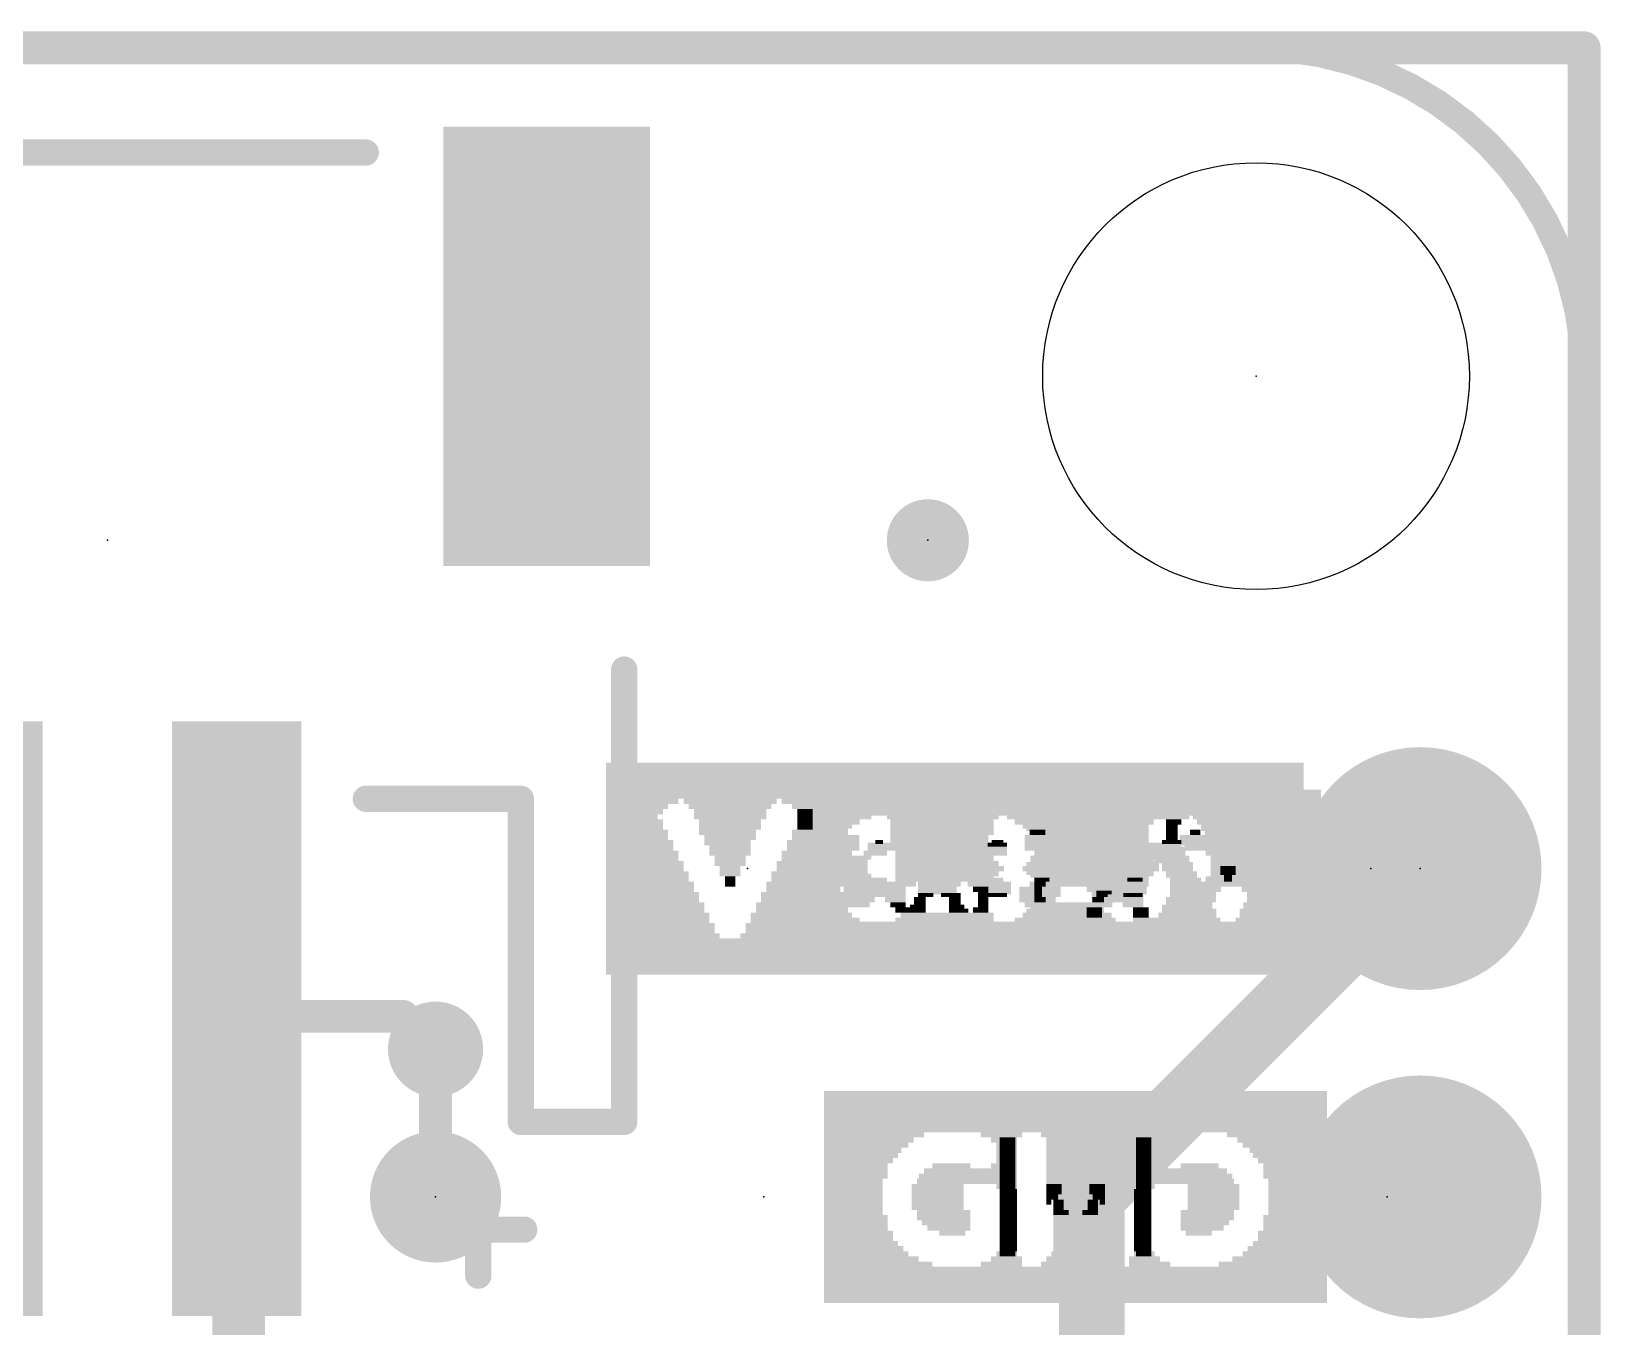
# Model space of a CAD drawing. Extents: x -24 to 83, y -22 to 58.
# Drawn here: x 21 to 33.15, y 47.13 to 57.15 of the extents above; entities that cross this region are included whole.
import ezdxf

# ---------------------------------------------------------------- set-up
doc = ezdxf.new("R2010")
doc.units = 0
for name, color, linetype in [('1', 12, 'CONTINUOUS'), ('16', 53, 'CONTINUOUS'), ('17', 254, 'CONTINUOUS'), ('18', 110, 'CONTINUOUS'), ('20', 53, 'CONTINUOUS'), ('21', 41, 'CONTINUOUS'), ('22', 40, 'CONTINUOUS'), ('23', 53, 'CONTINUOUS'), ('24', 53, 'CONTINUOUS'), ('51', 53, 'CONTINUOUS')]:
    doc.layers.add(name, color=color, linetype=linetype)

# ---------------------------------------------------------------- blocks, each defined once
blk = doc.blocks.new('PIE')
at = {"const_width": 0.5}
blk.add_lwpolyline([(0, -0.25, 1), (0, 0.25, 1), (0, -0.25)], format="xyb", dxfattribs=at)
blk = doc.blocks.new('RECT')
blk.add_solid([(-0.5, -0.5), (0.5, -0.5), (-0.5, 0.5), (0.5, 0.5)])
blk = doc.blocks.new('ROUNDP')
at = {"const_width": 0.5}
blk.add_lwpolyline([(0, -0.25, 1), (0, 0.25, 1), (0, -0.25)], format="xyb", dxfattribs=at)
blk = doc.blocks.new('ROUNDV')
at = {"const_width": 0.5}
blk.add_lwpolyline([(0, -0.25, 1), (0, 0.25, 1), (0, -0.25)], format="xyb", dxfattribs=at)

msp = doc.modelspace()

# ---------------------------------------------------------------- linework, layer by layer
at = {"layer": '1'}
for points, const_width in [([(33.02, 57.023), (0, 57.023)], 0.254), ([(33.02, 0), (33.02, 57.023)], 0.254), ([(29.21, 48.133), (31.75, 50.673)], 0.508), ([(22.606, 49.497), (22.59, 49.513)], 0.4064), ([(22.606, 46.863), (22.606, 49.497)], 0.4064), ([(22.607, 49.53), (22.59, 49.513)], 0.254), ([(23.876, 49.53), (22.607, 49.53)], 0.254), ([(24.13, 49.276), (23.876, 49.53)], 0.254), ([(29.21, 38.742), (29.21, 48.133)], 0.508)]:
    msp.add_lwpolyline(points, dxfattribs=dict(at, const_width=const_width))
for points, const_width in [([(33.0835, 57.023, 1), (32.9565, 57.023)], 0.127), ([(33.02, 56.9595, 1), (33.02, 57.0865)], 0.127), ([(31.8398, 50.5832, 1), (31.6602, 50.7628)], 0.254), ([(22.6618, 49.5848, 1), (22.5182, 49.4412)], 0.2032), ([(22.7076, 49.497, 1), (22.5044, 49.497)], 0.2032), ([(22.5342, 49.4252, 1), (22.6778, 49.5688)], 0.2032), ([(22.5451, 49.5579, 1), (22.6349, 49.4681)], 0.127), ([(22.607, 49.5935, 1), (22.607, 49.4665)], 0.127), ([(22.6519, 49.4851, 1), (22.5621, 49.5749)], 0.127), ([(23.9209, 49.5749, 1), (23.8311, 49.4851)], 0.127), ([(23.876, 49.4665, 1), (23.876, 49.5935)], 0.127), ([(24.0851, 49.2311, 1), (24.1749, 49.3209)], 0.127), ([(29.337, 48.133, 1), (29.083, 48.133)], 0.254), ([(29.1202, 48.2228, 1), (29.2998, 48.0432)], 0.254)]:
    msp.add_lwpolyline(points, format="xyb", dxfattribs=dict(at, const_width=const_width))
at = {"layer": '16', "const_width": 0.254}
for points in [[(0, 57.023), (33.02, 57.023)], [(33.02, 57.023), (33.02, 0)], [(24.13, 49.276), (24.13, 48.133)]]:
    msp.add_lwpolyline(points, dxfattribs=at)
at = {"layer": '16', "const_width": 0.127}
for points in [[(33.0835, 57.023, 1), (32.9565, 57.023)], [(33.02, 56.9595, 1), (33.02, 57.0865)], [(24.1935, 49.276, 1), (24.0665, 49.276)], [(24.0665, 48.133, 1), (24.1935, 48.133)]]:
    msp.add_lwpolyline(points, format="xyb", dxfattribs=at)
at = {"layer": '20', "const_width": 0.2032}
for points in [[(2.54, 57.023), (30.48, 57.023)], [(33.02, 54.483), (33.02, 2.54)]]:
    msp.add_lwpolyline(points, dxfattribs=at)
at = {"layer": '20'}
for points, const_width in [([(33.02, 54.483, 0.4142), (30.48, 57.023)], 0.2032), ([(30.48, 57.0738, 1), (30.48, 56.9722)], 0.1016), ([(30.48, 56.9722, 1), (30.48, 57.0738)], 0.1016), ([(33.0708, 54.483, 1), (32.9692, 54.483)], 0.1016), ([(32.9692, 54.483, 1), (33.0708, 54.483)], 0.1016)]:
    msp.add_lwpolyline(points, format="xyb", dxfattribs=dict(at, const_width=const_width))
msp.add_circle((30.48, 54.483), 1.651, dxfattribs=at)
at = {"layer": '21', "const_width": 0.2032}
for points in [[(23.59, 56.213), (19.59, 56.213)], [(25.59, 48.713), (25.59, 52.213)], [(23.59, 51.213), (24.79, 51.213)], [(24.79, 51.213), (24.79, 48.713)], [(24.79, 48.713), (25.59, 48.713)], [(24.4605, 48.2354), (24.4605, 47.5236)], [(24.1046, 47.8795), (24.8164, 47.8795)]]:
    msp.add_lwpolyline(points, dxfattribs=at)
at = {"layer": '21', "const_width": 0.1016}
for points in [[(23.59, 56.1622, 1), (23.59, 56.2638)], [(25.6408, 52.213, 1), (25.5392, 52.213)], [(23.59, 51.2638, 1), (23.59, 51.1622)], [(24.8408, 51.213, 1), (24.7392, 51.213)], [(24.79, 51.1622, 1), (24.79, 51.2638)], [(24.79, 48.7638, 1), (24.79, 48.6622)], [(24.7392, 48.713, 1), (24.8408, 48.713)], [(25.5392, 48.713, 1), (25.6408, 48.713)], [(25.59, 48.6622, 1), (25.59, 48.7638)], [(24.5113, 48.2354, 1), (24.4097, 48.2354)], [(24.1046, 47.9303, 1), (24.1046, 47.8287)], [(24.8164, 47.8287, 1), (24.8164, 47.9303)], [(24.4097, 47.5236, 1), (24.5113, 47.5236)]]:
    msp.add_lwpolyline(points, format="xyb", dxfattribs=at)
at = {"layer": '23'}
for p in [(30.48, 54.483), (21.59, 53.213), (27.94, 53.213), (26.543, 50.673), (31.75, 50.673), (26.67, 48.133)]:
    msp.add_point(p, dxfattribs=at)
at = {"layer": '24'}
for p in [(27.94, 53.213), (31.369, 50.673), (24.13, 48.133), (31.496, 48.133)]:
    msp.add_point(p, dxfattribs=at)

# ---------------------------------------------------------------- block references
at = {"layer": '1', "xscale": 3.4, "yscale": 1.6, "rotation": 90}
msp.add_blockref('RECT', (24.99, 54.713), dxfattribs=at)
at = {"layer": '1', "xscale": 0.635, "yscale": 0.635}
msp.add_blockref('PIE', (27.94, 53.213), dxfattribs=at)
at = {"layer": '1', "yscale": 4.6}
for p in [(20.59, 49.513), (22.59, 49.513)]:
    msp.add_blockref('RECT', p, dxfattribs=at)
at = {"layer": '16'}
for p, xscale, yscale in [((27.94, 53.213), 0.635, 0.635), ((24.13, 48.133), 1.016, 1.016)]:
    msp.add_blockref('PIE', p, dxfattribs=dict(at, xscale=xscale, yscale=yscale))
at = {"layer": '17', "xscale": 1.8796, "yscale": 1.8796}
for p in [(31.75, 50.673), (31.75, 50.673), (31.75, 48.133), (31.75, 48.133)]:
    msp.add_blockref('ROUNDP', p, dxfattribs=at)
at = {"layer": '18', "xscale": 0.7366, "yscale": 0.7366}
msp.add_blockref('ROUNDV', (24.13, 49.276), dxfattribs=at)
msp.add_blockref('ROUNDV', (24.13, 49.276), dxfattribs=at)
at = {"layer": '21'}
for p, xscale, yscale in [((28.958, 51.268), 4.05, 0.03), ((28.958, 51.238), 4.05, 0.03), ((28.958, 51.213), 4.05, 0.02), ((28.958, 51.183), 4.05, 0.04), ((28.958, 51.148), 4.05, 0.03), ((28.958, 51.118), 4.05, 0.03), ((28.958, 51.093), 4.05, 0.02), ((27.218, 51.068), 0.57, 0.03), ((27.173, 51.033), 0.48, 0.04), ((27.143, 50.998), 0.42, 0.03), ((28.013, 51.068), 0.78, 0.03), ((28.013, 51.033), 0.6, 0.04), ((28.028, 50.998), 0.51, 0.03), ((29.258, 51.068), 1.41, 0.03), ((28.988, 51.033), 0.75, 0.04), ((29.018, 50.998), 0.69, 0.03), ((29.843, 51.033), 0.12, 0.04), ((29.828, 50.998), 0.09, 0.03), ((30.263, 51.068), 0.54, 0.03), ((30.263, 51.033), 0.48, 0.04), ((30.263, 50.998), 0.42, 0.03), ((30.773, 51.068), 0.42, 0.03), ((30.803, 51.033), 0.36, 0.04), ((30.818, 50.998), 0.33, 0.03), ((27.128, 50.978), 0.39, 0.03), ((27.128, 50.948), 0.39, 0.03), ((27.113, 50.913), 0.36, 0.04), ((27.113, 50.878), 0.36, 0.03), ((27.563, 50.878), 0.06, 0.03), ((28.013, 50.978), 0.48, 0.03), ((28.013, 50.948), 0.42, 0.03), ((28.028, 50.913), 0.39, 0.04), ((28.013, 50.878), 0.36, 0.03), ((28.478, 50.878), 0.09, 0.03), ((29.018, 50.978), 0.63, 0.03), ((29.033, 50.948), 0.6, 0.03), ((29.033, 50.913), 0.6, 0.04), ((29.033, 50.878), 0.6, 0.03), ((29.828, 50.878), 0.15, 0.03), ((29.828, 50.978), 0.09, 0.03), ((29.828, 50.948), 0.09, 0.03), ((29.828, 50.913), 0.09, 0.04), ((30.263, 50.978), 0.42, 0.03), ((30.263, 50.948), 0.36, 0.03), ((30.263, 50.913), 0.36, 0.04), ((30.278, 50.878), 0.33, 0.03), ((30.803, 50.878), 0.36, 0.03), ((30.818, 50.948), 0.33, 0.03), ((30.818, 50.913), 0.33, 0.04), ((30.833, 50.978), 0.3, 0.03), ((27.113, 50.858), 0.36, 0.03), ((27.128, 50.828), 0.39, 0.03), ((27.143, 50.793), 0.42, 0.04), ((27.218, 50.758), 0.57, 0.03), ((27.533, 50.793), 0.18, 0.04), ((27.563, 50.858), 0.18, 0.03), ((27.563, 50.828), 0.18, 0.03), ((28.028, 50.858), 0.39, 0.03), ((28.028, 50.828), 0.39, 0.03), ((28.058, 50.793), 0.45, 0.04), ((28.118, 50.758), 0.57, 0.03), ((28.448, 50.793), 0.21, 0.04), ((28.463, 50.828), 0.18, 0.03), ((28.478, 50.858), 0.15, 0.03), ((29.018, 50.758), 0.57, 0.03), ((29.048, 50.858), 0.57, 0.03), ((29.048, 50.828), 0.57, 0.03), ((29.048, 50.793), 0.57, 0.04), ((29.708, 50.858), 0.39, 0.03), ((29.723, 50.828), 0.42, 0.03), ((29.723, 50.793), 0.42, 0.04), ((29.813, 50.758), 0.3, 0.03), ((30.263, 50.858), 0.3, 0.03), ((30.278, 50.828), 0.27, 0.03), ((30.263, 50.793), 0.24, 0.04), ((30.263, 50.758), 0.24, 0.03), ((30.773, 50.758), 0.42, 0.03), ((30.788, 50.828), 0.39, 0.03), ((30.788, 50.793), 0.39, 0.04), ((30.803, 50.858), 0.36, 0.03), ((27.203, 50.728), 0.54, 0.03), ((27.203, 50.708), 0.54, 0.03), ((27.203, 50.673), 0.54, 0.04), ((27.203, 50.638), 0.54, 0.03), ((28.088, 50.708), 0.63, 0.03), ((28.088, 50.673), 0.63, 0.04), ((28.103, 50.728), 0.6, 0.03), ((28.103, 50.638), 0.6, 0.03), ((28.988, 50.673), 0.63, 0.04), ((29.003, 50.708), 0.6, 0.03), ((29.003, 50.638), 0.6, 0.03), ((29.018, 50.728), 0.57, 0.03), ((29.828, 50.728), 0.27, 0.03), ((29.873, 50.708), 0.24, 0.03), ((29.873, 50.673), 0.24, 0.04), ((29.903, 50.638), 0.24, 0.03), ((30.263, 50.728), 0.18, 0.03), ((30.263, 50.708), 0.18, 0.03), ((30.263, 50.673), 0.12, 0.04), ((30.263, 50.638), 0.12, 0.03), ((30.743, 50.638), 0.48, 0.03), ((30.758, 50.708), 0.45, 0.03), ((30.758, 50.673), 0.45, 0.04), ((30.773, 50.728), 0.42, 0.03), ((27.218, 50.618), 0.57, 0.03), ((27.278, 50.588), 0.69, 0.03), ((27.113, 50.553), 0.36, 0.04), ((27.098, 50.518), 0.33, 0.03), ((27.533, 50.553), 0.24, 0.04), ((27.563, 50.518), 0.24, 0.03), ((28.118, 50.618), 0.57, 0.03), ((28.178, 50.588), 0.69, 0.03), ((28.028, 50.553), 0.33, 0.04), ((28.013, 50.518), 0.3, 0.03), ((28.463, 50.553), 0.24, 0.04), ((28.463, 50.518), 0.24, 0.03), ((29.018, 50.618), 0.57, 0.03), ((28.823, 50.588), 0.12, 0.03), ((28.808, 50.553), 0.09, 0.04), ((28.793, 50.518), 0.06, 0.03), ((29.273, 50.588), 0.18, 0.03), ((29.423, 50.553), 0.36, 0.04), ((29.438, 50.518), 0.39, 0.03), ((29.543, 50.588), 0.12, 0.03), ((29.903, 50.618), 0.24, 0.03), ((29.933, 50.588), 0.24, 0.03), ((29.933, 50.553), 0.24, 0.04), ((29.948, 50.518), 0.27, 0.03), ((30.263, 50.618), 0.06, 0.03), ((30.263, 50.588), 0.06, 0.03), ((30.713, 50.518), 0.54, 0.03), ((30.728, 50.588), 0.51, 0.03), ((30.728, 50.553), 0.51, 0.04), ((30.743, 50.618), 0.48, 0.03), ((27.098, 50.488), 0.33, 0.03), ((27.098, 50.468), 0.33, 0.03), ((27.098, 50.433), 0.33, 0.04), ((27.113, 50.398), 0.36, 0.03), ((27.548, 50.488), 0.21, 0.03), ((27.563, 50.468), 0.18, 0.03), ((27.878, 50.433), 0.09, 0.04), ((27.878, 50.398), 0.09, 0.03), ((28.013, 50.488), 0.3, 0.03), ((27.923, 50.468), 0.12, 0.03), ((28.118, 50.468), 0.15, 0.03), ((28.148, 50.433), 0.09, 0.04), ((28.148, 50.398), 0.09, 0.03), ((28.478, 50.488), 0.21, 0.03), ((28.478, 50.468), 0.15, 0.03), ((29.003, 50.398), 0.54, 0.03), ((28.793, 50.488), 0.06, 0.03), ((28.793, 50.468), 0.06, 0.03), ((28.808, 50.433), 0.09, 0.04), ((29.258, 50.433), 0.09, 0.04), ((29.303, 50.488), 0.12, 0.03), ((29.288, 50.468), 0.09, 0.03), ((29.528, 50.488), 0.21, 0.03), ((29.528, 50.468), 0.15, 0.03), ((29.948, 50.433), 0.33, 0.04), ((29.963, 50.398), 0.36, 0.03), ((29.948, 50.488), 0.27, 0.03), ((29.963, 50.468), 0.3, 0.03), ((30.683, 50.398), 0.6, 0.03), ((30.698, 50.468), 0.57, 0.03), ((30.698, 50.433), 0.57, 0.04), ((30.713, 50.488), 0.54, 0.03), ((27.128, 50.378), 0.39, 0.03), ((27.128, 50.348), 0.39, 0.03), ((27.143, 50.313), 0.42, 0.04), ((27.173, 50.278), 0.48, 0.03), ((27.833, 50.278), 0.24, 0.03), ((27.833, 50.313), 0.18, 0.04), ((27.863, 50.378), 0.12, 0.03), ((27.863, 50.348), 0.12, 0.03), ((28.193, 50.278), 0.24, 0.03), ((28.163, 50.378), 0.12, 0.03), ((28.178, 50.348), 0.15, 0.03), ((28.193, 50.313), 0.18, 0.04), ((29.003, 50.278), 0.78, 0.03), ((29.018, 50.313), 0.69, 0.04), ((29.003, 50.348), 0.6, 0.03), ((29.018, 50.378), 0.57, 0.03), ((29.933, 50.278), 0.54, 0.03), ((29.948, 50.313), 0.45, 0.04), ((29.948, 50.378), 0.39, 0.03), ((29.963, 50.348), 0.42, 0.03), ((30.653, 50.278), 0.66, 0.03), ((30.668, 50.348), 0.63, 0.03), ((30.668, 50.313), 0.63, 0.04), ((30.683, 50.378), 0.6, 0.03), ((28.958, 50.248), 4.05, 0.03), ((28.958, 50.218), 4.05, 0.03), ((28.958, 50.188), 4.05, 0.03), ((28.958, 50.168), 4.05, 0.03), ((28.958, 50.138), 4.05, 0.03), ((28.958, 50.108), 4.05, 0.03), ((28.958, 50.078), 4.05, 0.03), ((29.09, 48.933), 3.88, 0.04), ((29.09, 48.893), 3.88, 0.04), ((29.09, 48.853), 3.88, 0.04), ((29.09, 48.813), 3.88, 0.04), ((29.09, 48.773), 3.88, 0.04), ((29.09, 48.733), 3.88, 0.04), ((29.09, 48.693), 3.88, 0.04), ((27.57, 48.653), 0.84, 0.04), ((27.53, 48.613), 0.76, 0.04), ((27.49, 48.573), 0.68, 0.04), ((29.63, 48.653), 2.8, 0.04), ((28.51, 48.613), 0.32, 0.04), ((28.53, 48.573), 0.2, 0.04), ((29.11, 48.613), 0.48, 0.04), ((29.11, 48.573), 0.4, 0.04), ((29.63, 48.613), 0.16, 0.04), ((29.61, 48.573), 0.12, 0.04), ((30.65, 48.613), 0.76, 0.04), ((30.69, 48.573), 0.68, 0.04), ((27.47, 48.533), 0.64, 0.04), ((27.43, 48.493), 0.56, 0.04), ((27.43, 48.453), 0.56, 0.04), ((28.55, 48.533), 0.16, 0.04), ((28.55, 48.493), 0.16, 0.04), ((28.55, 48.453), 0.16, 0.04), ((29.13, 48.533), 0.36, 0.04), ((29.13, 48.493), 0.36, 0.04), ((29.15, 48.453), 0.32, 0.04), ((29.61, 48.533), 0.12, 0.04), ((29.61, 48.493), 0.12, 0.04), ((29.61, 48.453), 0.12, 0.04), ((30.71, 48.533), 0.64, 0.04), ((30.73, 48.493), 0.6, 0.04), ((30.75, 48.453), 0.56, 0.04), ((27.41, 48.413), 0.52, 0.04), ((27.39, 48.373), 0.48, 0.04), ((27.39, 48.333), 0.48, 0.04), ((28.27, 48.333), 0.72, 0.04), ((28.13, 48.373), 0.28, 0.04), ((28.53, 48.373), 0.2, 0.04), ((28.55, 48.413), 0.16, 0.04), ((29.17, 48.413), 0.28, 0.04), ((29.19, 48.373), 0.24, 0.04), ((29.19, 48.333), 0.24, 0.04), ((29.61, 48.413), 0.12, 0.04), ((29.61, 48.373), 0.12, 0.04), ((29.61, 48.333), 0.12, 0.04), ((30.07, 48.373), 0.24, 0.04), ((30.09, 48.333), 0.28, 0.04), ((30.77, 48.413), 0.52, 0.04), ((30.79, 48.373), 0.48, 0.04), ((30.79, 48.333), 0.48, 0.04), ((27.39, 48.293), 0.48, 0.04), ((27.37, 48.253), 0.44, 0.04), ((27.37, 48.213), 0.44, 0.04), ((27.97, 48.213), 0.28, 0.04), ((28.25, 48.293), 0.76, 0.04), ((28.25, 48.253), 0.76, 0.04), ((28.55, 48.213), 0.16, 0.04), ((29.21, 48.293), 0.2, 0.04), ((29.23, 48.253), 0.16, 0.04), ((29.25, 48.213), 0.12, 0.04), ((29.61, 48.293), 0.12, 0.04), ((29.61, 48.253), 0.12, 0.04), ((29.61, 48.213), 0.12, 0.04), ((30.11, 48.293), 0.32, 0.04), ((30.13, 48.253), 0.36, 0.04), ((30.15, 48.213), 0.4, 0.04), ((30.81, 48.293), 0.44, 0.04), ((30.81, 48.253), 0.44, 0.04), ((30.81, 48.213), 0.44, 0.04), ((27.37, 48.173), 0.44, 0.04), ((27.37, 48.133), 0.44, 0.04), ((27.37, 48.093), 0.44, 0.04), ((27.95, 48.173), 0.24, 0.04), ((27.95, 48.133), 0.24, 0.04), ((27.95, 48.093), 0.24, 0.04), ((28.57, 48.173), 0.12, 0.04), ((28.57, 48.133), 0.12, 0.04), ((28.57, 48.093), 0.12, 0.04), ((28.93, 48.133), 0.04, 0.04), ((28.95, 48.093), 0.08, 0.04), ((29.25, 48.173), 0.12, 0.04), ((29.27, 48.133), 0.08, 0.04), ((29.29, 48.093), 0.04, 0.04), ((29.61, 48.173), 0.12, 0.04), ((29.61, 48.133), 0.12, 0.04), ((29.61, 48.093), 0.12, 0.04), ((30.15, 48.173), 0.4, 0.04), ((30.15, 48.133), 0.4, 0.04), ((30.15, 48.093), 0.4, 0.04), ((30.81, 48.173), 0.44, 0.04), ((30.81, 48.133), 0.44, 0.04), ((30.81, 48.093), 0.44, 0.04), ((27.37, 48.053), 0.44, 0.04), ((27.37, 48.013), 0.44, 0.04), ((27.39, 47.973), 0.48, 0.04), ((27.95, 48.053), 0.24, 0.04), ((28.07, 48.013), 0.4, 0.04), ((28.07, 47.973), 0.4, 0.04), ((28.57, 48.053), 0.12, 0.04), ((28.57, 48.013), 0.12, 0.04), ((28.57, 47.973), 0.12, 0.04), ((28.95, 48.053), 0.08, 0.04), ((28.97, 48.013), 0.12, 0.04), ((28.99, 47.973), 0.16, 0.04), ((29.61, 48.053), 0.12, 0.04), ((29.61, 48.013), 0.12, 0.04), ((29.61, 47.973), 0.12, 0.04), ((30.15, 48.053), 0.4, 0.04), ((30.13, 48.013), 0.36, 0.04), ((30.13, 47.973), 0.36, 0.04), ((30.81, 48.053), 0.44, 0.04), ((30.81, 48.013), 0.44, 0.04), ((30.81, 47.973), 0.44, 0.04), ((27.39, 47.933), 0.48, 0.04), ((27.39, 47.893), 0.48, 0.04), ((27.41, 47.853), 0.52, 0.04), ((28.09, 47.933), 0.36, 0.04), ((28.11, 47.893), 0.32, 0.04), ((28.13, 47.853), 0.2, 0.04), ((28.57, 47.933), 0.12, 0.04), ((28.57, 47.893), 0.12, 0.04), ((28.57, 47.853), 0.12, 0.04), ((29.01, 47.933), 0.2, 0.04), ((29.01, 47.893), 0.2, 0.04), ((29.03, 47.853), 0.24, 0.04), ((29.61, 47.933), 0.12, 0.04), ((29.61, 47.893), 0.12, 0.04), ((29.61, 47.853), 0.12, 0.04), ((30.11, 47.933), 0.32, 0.04), ((30.09, 47.893), 0.28, 0.04), ((30.03, 47.853), 0.16, 0.04), ((30.77, 47.853), 0.52, 0.04), ((30.79, 47.933), 0.48, 0.04), ((30.79, 47.893), 0.48, 0.04), ((27.41, 47.813), 0.52, 0.04), ((27.43, 47.773), 0.56, 0.04), ((27.45, 47.733), 0.6, 0.04), ((28.57, 47.813), 0.12, 0.04), ((28.57, 47.773), 0.12, 0.04), ((28.57, 47.733), 0.12, 0.04), ((29.05, 47.813), 0.28, 0.04), ((29.07, 47.773), 0.32, 0.04), ((29.07, 47.733), 0.32, 0.04), ((29.61, 47.813), 0.12, 0.04), ((29.61, 47.773), 0.12, 0.04), ((29.61, 47.733), 0.12, 0.04), ((30.73, 47.733), 0.6, 0.04), ((30.75, 47.773), 0.56, 0.04), ((30.77, 47.813), 0.52, 0.04), ((27.47, 47.693), 0.64, 0.04), ((27.51, 47.653), 0.72, 0.04), ((27.55, 47.613), 0.8, 0.04), ((28.51, 47.613), 0.32, 0.04), ((28.55, 47.653), 0.24, 0.04), ((28.55, 47.693), 0.16, 0.04), ((29.09, 47.653), 0.44, 0.04), ((29.11, 47.613), 0.48, 0.04), ((29.09, 47.693), 0.36, 0.04), ((29.61, 47.613), 0.2, 0.04), ((29.61, 47.693), 0.12, 0.04), ((29.63, 47.653), 0.16, 0.04), ((30.61, 47.613), 0.84, 0.04), ((30.67, 47.653), 0.72, 0.04), ((30.71, 47.693), 0.64, 0.04), ((29.09, 47.573), 3.88, 0.04), ((29.09, 47.533), 3.88, 0.04), ((29.09, 47.493), 3.88, 0.04), ((29.09, 47.453), 3.88, 0.04), ((29.09, 47.413), 3.88, 0.04), ((29.09, 47.373), 3.88, 0.04), ((29.09, 47.333), 3.88, 0.04)]:
    msp.add_blockref('RECT', p, dxfattribs=dict(at, xscale=xscale, yscale=yscale))
at = {"layer": '22', "yscale": 0.04, "rotation": 180}
for p, xscale in [((28.149, 51.473), 5.4), ((28.149, 51.433), 5.4), ((28.149, 51.393), 5.4), ((28.149, 51.353), 5.4), ((28.149, 51.313), 5.4), ((28.149, 51.273), 5.4), ((28.149, 51.233), 5.4), ((25.729, 51.193), 0.56), ((25.689, 51.153), 0.48), ((25.669, 51.113), 0.44), ((26.409, 51.193), 0.72), ((26.409, 51.153), 0.64), ((26.409, 51.113), 0.56), ((27.749, 51.193), 1.88), ((26.969, 51.153), 0.16), ((26.989, 51.113), 0.12), ((28.069, 51.113), 0.92), ((29.409, 51.193), 1.04), ((29.409, 51.153), 0.8), ((29.389, 51.113), 0.68), ((30.469, 51.193), 0.76), ((30.529, 51.153), 0.64), ((30.569, 51.113), 0.56), ((25.649, 51.073), 0.4), ((25.669, 51.033), 0.44), ((25.669, 50.993), 0.44), ((26.409, 51.073), 0.56), ((26.409, 51.033), 0.48), ((26.409, 50.993), 0.48), ((26.989, 51.073), 0.12), ((26.989, 51.033), 0.12), ((26.989, 50.993), 0.12), ((28.069, 51.073), 0.84), ((28.049, 51.033), 0.8), ((28.049, 50.993), 0.8), ((29.409, 51.073), 0.64), ((29.409, 51.033), 0.56), ((29.389, 50.993), 0.52), ((30.589, 51.073), 0.52), ((30.589, 51.033), 0.52), ((30.609, 50.993), 0.48), ((25.689, 50.953), 0.48), ((25.689, 50.913), 0.48), ((25.709, 50.873), 0.52), ((26.389, 50.953), 0.44), ((26.409, 50.913), 0.4), ((26.389, 50.873), 0.36), ((27.129, 50.873), 0.56), ((26.989, 50.953), 0.2), ((27.149, 50.913), 0.52), ((28.049, 50.953), 0.8), ((28.029, 50.913), 0.76), ((28.029, 50.873), 0.76), ((28.789, 50.913), 0.2), ((28.809, 50.873), 0.24), ((28.789, 50.953), 0.12), ((29.389, 50.913), 0.52), ((29.389, 50.873), 0.52), ((29.409, 50.953), 0.48), ((30.009, 50.913), 0.24), ((30.009, 50.873), 0.24), ((30.009, 50.953), 0.08), ((30.589, 50.873), 0.52), ((30.609, 50.953), 0.48), ((30.609, 50.913), 0.48), ((25.709, 50.833), 0.52), ((25.729, 50.793), 0.56), ((25.729, 50.753), 0.56), ((26.409, 50.833), 0.32), ((26.409, 50.793), 0.32), ((26.409, 50.753), 0.24), ((27.009, 50.793), 0.4), ((26.989, 50.753), 0.36), ((27.129, 50.833), 0.56), ((28.029, 50.833), 0.76), ((28.069, 50.793), 0.76), ((28.069, 50.753), 0.76), ((28.829, 50.833), 0.28), ((29.269, 50.793), 0.76), ((29.289, 50.753), 0.8), ((29.349, 50.833), 0.6), ((30.049, 50.833), 0.24), ((30.469, 50.793), 0.76), ((30.489, 50.753), 0.72), ((30.569, 50.833), 0.56), ((25.749, 50.713), 0.6), ((25.749, 50.673), 0.6), ((25.769, 50.633), 0.64), ((26.409, 50.713), 0.24), ((26.409, 50.673), 0.16), ((26.409, 50.633), 0.16), ((26.889, 50.633), 0.32), ((26.929, 50.713), 0.32), ((26.929, 50.673), 0.32), ((28.089, 50.713), 0.8), ((28.109, 50.673), 0.84), ((28.089, 50.633), 0.8), ((29.309, 50.713), 0.84), ((29.309, 50.673), 0.84), ((29.289, 50.633), 0.8), ((30.489, 50.713), 0.72), ((30.489, 50.673), 0.72), ((30.489, 50.633), 0.72), ((25.769, 50.593), 0.64), ((25.789, 50.553), 0.68), ((25.789, 50.513), 0.68), ((26.409, 50.593), 0.08), ((26.409, 50.553), 0.08), ((26.849, 50.553), 0.32), ((26.849, 50.513), 0.32), ((26.889, 50.593), 0.32), ((27.369, 50.553), 0.16), ((27.529, 50.513), 0.48), ((27.729, 50.553), 0.24), ((28.069, 50.593), 0.76), ((28.329, 50.553), 0.16), ((28.349, 50.513), 0.12), ((28.809, 50.513), 0.32), ((29.189, 50.553), 0.92), ((29.269, 50.593), 0.76), ((29.389, 50.513), 0.44), ((30.049, 50.513), 0.32), ((30.389, 50.553), 0.92), ((30.469, 50.593), 0.76), ((30.609, 50.513), 0.48), ((25.809, 50.473), 0.72), ((25.809, 50.433), 0.72), ((25.829, 50.393), 0.76), ((26.809, 50.393), 0.4), ((26.829, 50.473), 0.36), ((26.829, 50.433), 0.36), ((27.509, 50.473), 0.52), ((27.389, 50.433), 0.28), ((27.389, 50.393), 0.2), ((27.689, 50.433), 0.16), ((27.709, 50.393), 0.12), ((28.369, 50.473), 0.08), ((28.369, 50.433), 0.08), ((28.369, 50.393), 0.08), ((28.809, 50.473), 0.32), ((28.789, 50.433), 0.28), ((28.789, 50.393), 0.2), ((29.269, 50.393), 0.2), ((29.409, 50.473), 0.4), ((29.409, 50.433), 0.4), ((29.529, 50.393), 0.16), ((30.009, 50.473), 0.32), ((30.029, 50.433), 0.28), ((30.009, 50.393), 0.24), ((30.629, 50.473), 0.44), ((30.629, 50.433), 0.44), ((30.629, 50.393), 0.44), ((25.829, 50.353), 0.76), ((25.849, 50.313), 0.8), ((25.849, 50.273), 0.8), ((26.809, 50.313), 0.48), ((26.829, 50.273), 0.52), ((26.829, 50.353), 0.44), ((27.749, 50.353), 0.12), ((28.069, 50.273), 0.76), ((28.089, 50.313), 0.72), ((28.349, 50.353), 0.12), ((29.209, 50.273), 0.16), ((29.229, 50.353), 0.12), ((29.229, 50.313), 0.12), ((29.589, 50.353), 0.12), ((29.589, 50.313), 0.12), ((29.609, 50.273), 0.16), ((30.589, 50.273), 0.52), ((30.609, 50.313), 0.48), ((30.629, 50.353), 0.44), ((25.869, 50.233), 0.84), ((25.869, 50.193), 0.84), ((25.889, 50.153), 0.88), ((26.849, 50.153), 0.72), ((26.809, 50.233), 0.56), ((26.829, 50.193), 0.6), ((28.089, 50.153), 1.04), ((28.069, 50.193), 0.92), ((28.089, 50.233), 0.8), ((29.169, 50.153), 0.32), ((29.169, 50.193), 0.24), ((29.189, 50.233), 0.2), ((29.649, 50.153), 0.32), ((29.609, 50.233), 0.16), ((29.649, 50.193), 0.24), ((30.529, 50.153), 0.64), ((30.569, 50.193), 0.56), ((30.589, 50.233), 0.52), ((28.149, 50.113), 5.4), ((28.149, 50.073), 5.4), ((28.149, 50.033), 5.4), ((28.149, 49.993), 5.4), ((28.149, 49.953), 5.4), ((28.149, 49.913), 5.4), ((28.149, 49.873), 5.4), ((29.076, 48.933), 3.88), ((29.076, 48.893), 3.88), ((29.076, 48.853), 3.88), ((29.076, 48.813), 3.88), ((29.076, 48.773), 3.88), ((29.076, 48.733), 3.88), ((29.076, 48.693), 3.88), ((28.536, 48.653), 2.8), ((27.516, 48.613), 0.76), ((27.476, 48.573), 0.68), ((28.536, 48.613), 0.16), ((28.556, 48.573), 0.12), ((29.056, 48.613), 0.48), ((29.056, 48.573), 0.4), ((29.656, 48.613), 0.32), ((29.636, 48.573), 0.2), ((30.596, 48.653), 0.84), ((30.636, 48.613), 0.76), ((30.676, 48.573), 0.68), ((27.456, 48.533), 0.64), ((27.436, 48.493), 0.6), ((27.416, 48.453), 0.56), ((28.556, 48.533), 0.12), ((28.556, 48.493), 0.12), ((28.556, 48.453), 0.12), ((29.036, 48.533), 0.36), ((29.036, 48.493), 0.36), ((29.016, 48.453), 0.32), ((29.616, 48.533), 0.16), ((29.616, 48.493), 0.16), ((29.616, 48.453), 0.16), ((30.696, 48.533), 0.64), ((30.736, 48.493), 0.56), ((30.736, 48.453), 0.56), ((27.396, 48.413), 0.52), ((27.376, 48.373), 0.48), ((27.376, 48.333), 0.48), ((28.076, 48.333), 0.28), ((28.096, 48.373), 0.24), ((28.556, 48.413), 0.12), ((28.556, 48.373), 0.12), ((28.556, 48.333), 0.12), ((28.996, 48.413), 0.28), ((28.976, 48.373), 0.24), ((28.976, 48.333), 0.24), ((29.616, 48.413), 0.16), ((29.636, 48.373), 0.2), ((29.896, 48.333), 0.72), ((30.036, 48.373), 0.28), ((30.756, 48.413), 0.52), ((30.776, 48.373), 0.48), ((30.776, 48.333), 0.48), ((27.356, 48.293), 0.44), ((27.356, 48.253), 0.44), ((27.356, 48.213), 0.44), ((28.016, 48.213), 0.4), ((28.036, 48.253), 0.36), ((28.056, 48.293), 0.32), ((28.556, 48.293), 0.12), ((28.556, 48.253), 0.12), ((28.556, 48.213), 0.12), ((28.956, 48.293), 0.2), ((28.936, 48.253), 0.16), ((28.916, 48.213), 0.12), ((29.916, 48.293), 0.76), ((29.916, 48.253), 0.76), ((29.616, 48.213), 0.16), ((30.196, 48.213), 0.28), ((30.776, 48.293), 0.48), ((30.796, 48.253), 0.44), ((30.796, 48.213), 0.44), ((27.356, 48.173), 0.44), ((27.356, 48.133), 0.44), ((27.356, 48.093), 0.44), ((28.016, 48.173), 0.4), ((28.016, 48.133), 0.4), ((28.016, 48.093), 0.4), ((28.556, 48.173), 0.12), ((28.556, 48.133), 0.12), ((28.556, 48.093), 0.12), ((28.916, 48.173), 0.12), ((28.896, 48.133), 0.08), ((28.876, 48.093), 0.04), ((29.216, 48.093), 0.08), ((29.236, 48.133), 0.04), ((29.596, 48.173), 0.12), ((29.596, 48.133), 0.12), ((29.596, 48.093), 0.12), ((30.216, 48.173), 0.24), ((30.216, 48.133), 0.24), ((30.216, 48.093), 0.24), ((30.796, 48.173), 0.44), ((30.796, 48.133), 0.44), ((30.796, 48.093), 0.44), ((27.356, 48.053), 0.44), ((27.356, 48.013), 0.44), ((27.356, 47.973), 0.44), ((28.016, 48.053), 0.4), ((28.036, 48.013), 0.36), ((28.036, 47.973), 0.36), ((28.556, 48.053), 0.12), ((28.556, 48.013), 0.12), ((28.556, 47.973), 0.12), ((29.176, 47.973), 0.16), ((29.196, 48.013), 0.12), ((29.216, 48.053), 0.08), ((29.596, 48.053), 0.12), ((29.596, 48.013), 0.12), ((29.596, 47.973), 0.12), ((30.096, 48.013), 0.4), ((30.096, 47.973), 0.4), ((30.216, 48.053), 0.24), ((30.776, 47.973), 0.48), ((30.796, 48.053), 0.44), ((30.796, 48.013), 0.44), ((27.376, 47.933), 0.48), ((27.376, 47.893), 0.48), ((27.396, 47.853), 0.52), ((28.056, 47.933), 0.32), ((28.076, 47.893), 0.28), ((28.136, 47.853), 0.16), ((28.556, 47.933), 0.12), ((28.556, 47.893), 0.12), ((28.556, 47.853), 0.12), ((29.136, 47.853), 0.24), ((29.156, 47.933), 0.2), ((29.156, 47.893), 0.2), ((29.596, 47.933), 0.12), ((29.596, 47.893), 0.12), ((29.596, 47.853), 0.12), ((30.076, 47.933), 0.36), ((30.056, 47.893), 0.32), ((30.036, 47.853), 0.2), ((30.756, 47.853), 0.52), ((30.776, 47.933), 0.48), ((30.776, 47.893), 0.48), ((27.396, 47.813), 0.52), ((27.416, 47.773), 0.56), ((27.436, 47.733), 0.6), ((28.556, 47.813), 0.12), ((28.556, 47.773), 0.12), ((28.556, 47.733), 0.12), ((29.096, 47.773), 0.32), ((29.096, 47.733), 0.32), ((29.116, 47.813), 0.28), ((29.596, 47.813), 0.12), ((29.596, 47.773), 0.12), ((29.596, 47.733), 0.12), ((30.716, 47.733), 0.6), ((30.736, 47.773), 0.56), ((30.756, 47.813), 0.52), ((27.456, 47.693), 0.64), ((27.496, 47.653), 0.72), ((27.556, 47.613), 0.84), ((28.536, 47.653), 0.16), ((28.556, 47.613), 0.2), ((28.556, 47.693), 0.12), ((29.056, 47.613), 0.48), ((29.076, 47.653), 0.44), ((29.076, 47.693), 0.36), ((29.616, 47.653), 0.24), ((29.656, 47.613), 0.32), ((29.616, 47.693), 0.16), ((30.616, 47.613), 0.8), ((30.656, 47.653), 0.72), ((30.696, 47.693), 0.64), ((29.076, 47.573), 3.88), ((29.076, 47.533), 3.88), ((29.076, 47.493), 3.88), ((29.076, 47.453), 3.88), ((29.076, 47.413), 3.88), ((29.076, 47.373), 3.88), ((29.076, 47.333), 3.88)]:
    msp.add_blockref('RECT', p, dxfattribs=dict(at, xscale=xscale))
msp.add_blockref('RECT', (28.109, 51.153), dxfattribs=at)
at = {"layer": '51', "xscale": 0.508, "yscale": 0.508, "rotation": 270}
for p in [(31.75, 50.673), (31.75, 48.133)]:
    msp.add_blockref('RECT', p, dxfattribs=at)

doc.saveas('drawing.dxf')
